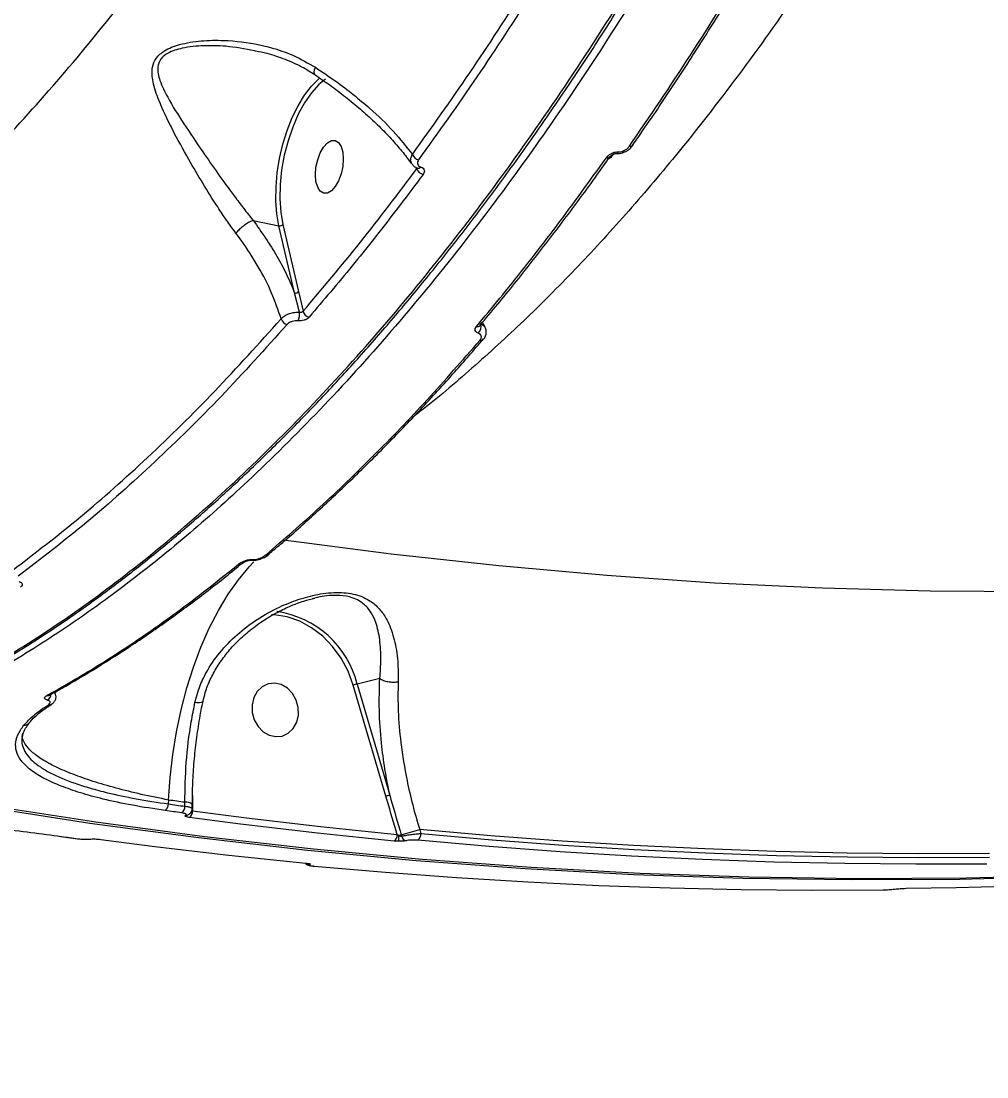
# Model space of a CAD drawing. Header units: millimetres. Extents: x -8422 to 28150, y -6982 to 5510.
# Drawn here: x 20634.1 to 20795, y 600.8 to 776.8 of the extents above; entities that cross this region are included whole.
import ezdxf

# ---------------------------------------------------------------- set-up
doc = ezdxf.new("R2010")
doc.units = ezdxf.units.MM
for name, color, linetype in [('DIKOM_ОБЪЕКТ', 7, 'Continuous'), ('DIKOM_РАЗМЕР_ЗОНА', 7, 'Continuous'), ('DIKOM_РАЗМЕР_ОБЪЕКТА', 7, 'Continuous')]:
    doc.layers.add(name, color=color, linetype=linetype)
doc.styles.add('style1', font='arial.ttf', dxfattribs={"width": 0.8})
doc.dimstyles.new('1-50', dxfattribs={"dimtxt": 300, "dimasz": 200, "dimexe": 100, "dimexo": 0, "dimgap": 100, "dimtad": 1, "dimdec": 0, "dimtxsty": 'style1', "dimcen": 0, "dimclrd": 7, "dimclre": 7, "dimadec": 1, "dimazin": 2, "dimtfac": 1, "dimtdec": 0, "dimtmove": 1, "dimatfit": 3, "dimfxl": 0, "dimlwd": 25, "dimlwe": 18, "dimarcsym": 0})

# ---------------------------------------------------------------- blocks, each defined once
blk = doc.blocks.new('*D15')
at = {"layer": 'Defpoints', "color": 0, "transparency": 16777216}
for p in [(19380.28, 3651.45), (27070.13, 3651.45), (15204.41, -3115.19)]:
    blk.add_point(p, dxfattribs=at)
at = {"layer": 'DIKOM_РАЗМЕР_ОБЪЕКТА', "color": 7, "lineweight": 18, "transparency": 16777216}
for p, q in [((19380.28, 3651.45), (27170.13, 3651.45)), ((15204.41, -3115.19), (27170.13, -3115.19))]:
    blk.add_line(p, q, dxfattribs=at)
at = {"layer": 'DIKOM_РАЗМЕР_ОБЪЕКТА', "color": 7, "lineweight": 25, "transparency": 16777216}
blk.add_line((27070.13, -2915.19), (27070.13, 3451.45), dxfattribs=at)
at = {"layer": 'DIKOM_РАЗМЕР_ОБЪЕКТА', "color": 7, "transparency": 16777216}
for points in [[(27036.8, 3451.45), (27103.47, 3451.45), (27070.13, 3651.45)], [(27036.8, -2915.19), (27103.47, -2915.19), (27070.13, -3115.19)]]:
    blk.add_solid(points, dxfattribs=at)
at = {"layer": 'DIKOM_РАЗМЕР_ОБЪЕКТА', "color": 0, "transparency": 16777216, "insert": (26816.96, -135.25), "char_height": 300, "attachment_point": 5, "rotation": 90, "style": 'style1'}
blk.add_mtext('6750', dxfattribs=at)
blk = doc.blocks.new('*D16')
at = {"layer": 'Defpoints', "color": 0, "transparency": 16777216}
for p in [(12490, 1387.95), (23986.61, 1004.03), (12490, -5796.5)]:
    blk.add_point(p, dxfattribs=at)
at = {"layer": 'DIKOM_РАЗМЕР_ОБЪЕКТА', "color": 7, "lineweight": 18, "transparency": 16777216}
for p, q in [((12490, 1387.95), (12490, -5896.5)), ((23986.61, 1004.03), (23986.61, -5896.5))]:
    blk.add_line(p, q, dxfattribs=at)
at = {"layer": 'DIKOM_РАЗМЕР_ОБЪЕКТА', "color": 7, "lineweight": 25, "transparency": 16777216}
blk.add_line((23786.61, -5796.5), (12690, -5796.5), dxfattribs=at)
at = {"layer": 'DIKOM_РАЗМЕР_ОБЪЕКТА', "color": 7, "transparency": 16777216}
for points in [[(12690, -5763.17), (12690, -5829.83), (12490, -5796.5)], [(23786.61, -5763.17), (23786.61, -5829.83), (23986.61, -5796.5)]]:
    blk.add_solid(points, dxfattribs=at)
at = {"layer": 'DIKOM_РАЗМЕР_ОБЪЕКТА', "color": 0, "transparency": 16777216, "insert": (18238.3, -5543.33), "char_height": 300, "attachment_point": 5, "style": 'style1'}
blk.add_mtext('11500', dxfattribs=at)
blk = doc.blocks.new('*D14')
at = {"layer": 'Defpoints', "color": 0, "transparency": 16777216}
for p in [(20684.73, 5148.63), (28049.7, 5148.63), (14575.76, -5055.5)]:
    blk.add_point(p, dxfattribs=at)
at = {"layer": 'DIKOM_РАЗМЕР_ЗОНА', "color": 7, "lineweight": 18, "transparency": 16777216}
for p, q in [((20684.73, 5148.63), (28149.7, 5148.63)), ((14575.76, -5055.5), (28149.7, -5055.5))]:
    blk.add_line(p, q, dxfattribs=at)
at = {"layer": 'DIKOM_РАЗМЕР_ЗОНА', "color": 7, "lineweight": 25, "transparency": 16777216}
blk.add_line((28049.7, -4855.5), (28049.7, 4948.63), dxfattribs=at)
at = {"layer": 'DIKOM_РАЗМЕР_ЗОНА', "color": 7, "transparency": 16777216}
for points in [[(28016.36, 4948.63), (28083.03, 4948.63), (28049.7, 5148.63)], [(28016.36, -4855.5), (28083.03, -4855.5), (28049.7, -5055.5)]]:
    blk.add_solid(points, dxfattribs=at)
at = {"layer": 'DIKOM_РАЗМЕР_ЗОНА', "color": 0, "transparency": 16777216, "insert": (27796.52, -63.59), "char_height": 300, "attachment_point": 5, "rotation": 90, "style": 'style1'}
blk.add_mtext('10200', dxfattribs=at)
blk = doc.blocks.new('*D13')
at = {"layer": 'Defpoints', "color": 0, "transparency": 16777216}
for p in [(10490, 1785.06), (25983.09, 460.53), (10490, -6882.5)]:
    blk.add_point(p, dxfattribs=at)
at = {"layer": 'DIKOM_РАЗМЕР_ЗОНА', "color": 7, "lineweight": 18, "transparency": 16777216}
for p, q in [((10490, 1785.06), (10490, -6982.5)), ((25983.09, 460.53), (25983.09, -6982.5))]:
    blk.add_line(p, q, dxfattribs=at)
at = {"layer": 'DIKOM_РАЗМЕР_ЗОНА', "color": 7, "lineweight": 25, "transparency": 16777216}
blk.add_line((25783.09, -6882.5), (10690, -6882.5), dxfattribs=at)
at = {"layer": 'DIKOM_РАЗМЕР_ЗОНА', "color": 7, "transparency": 16777216}
for points in [[(10690, -6849.17), (10690, -6915.83), (10490, -6882.5)], [(25783.09, -6849.17), (25783.09, -6915.83), (25983.09, -6882.5)]]:
    blk.add_solid(points, dxfattribs=at)
at = {"layer": 'DIKOM_РАЗМЕР_ЗОНА', "color": 0, "transparency": 16777216, "insert": (18236.55, -6629.33), "char_height": 300, "attachment_point": 5, "style": 'style1'}
blk.add_mtext('15500', dxfattribs=at)

msp = doc.modelspace()

# ---------------------------------------------------------------- linework, layer by layer
at = {"layer": 'DIKOM_ОБЪЕКТ', "color": 7, "linetype": 'Continuous', "lineweight": 15}
for p, q in [((20673.18, 771.79), (20673.01, 771.82)), ((20700.05, 752.16), (20699.88, 752.43)), ((20672.79, 743.56), (20677.08, 742.68)), ((20679.69, 731.47), (20677.08, 742.68)), ((20677.75, 742.89), (20680.36, 731.69)), ((20680.48, 728.25), (20679.69, 731.47)), ((20680.36, 731.69), (20681.1, 728.42)), ((20711.42, 725.75), (20710.97, 726.56)), ((20710.59, 726.07), (20710.58, 726.06)), ((20711.19, 723.79), (20711.17, 723.76)), ((20683.07, 680.62), (20682.6, 680.48)), ((20693.88, 667.24), (20690.13, 666.3)), ((20694.88, 647.61), (20689.47, 666.12)), ((20690.13, 666.3), (20695.54, 647.8)), ((20639.24, 663), (20639.19, 662.96)), ((20662.68, 647.74), (20662.68, 646.07)), ((20658.7, 646.98), (20658.64, 646.33)), ((20661.4, 645.95), (20661.39, 646.6)), ((20662.63, 646.29), (20662.63, 646.3)), ((20662.63, 645.55), (20662.63, 646.29)), ((20662.68, 646.07), (20662.63, 646.08)), ((20662.68, 646.07), (20662.68, 645.19)), ((20640.75, 640.92), (20643.5, 640.53)), ((20640.75, 640.92), (20640.83, 640.92)), ((20643.5, 640.53), (20643.58, 640.53)), ((20697.46, 641.18), (20697.52, 640.96)), ((20700.53, 642.07), (20700.72, 641.4))]:
    msp.add_line(p, q, dxfattribs=at)
at = {"layer": 'DIKOM_ОБЪЕКТ', "color": 7, "linetype": 'Continuous', "lineweight": 15, "flags": 128}
for points in [[(20677.08, 742.68), (20676.73, 744.67), (20676.57, 746.84), (20676.59, 749.14), (20676.79, 751.51), (20677.17, 753.9), (20677.72, 756.26), (20678.43, 758.55), (20679.29, 760.7), (20680.27, 762.68), (20681.35, 764.44), (20682.52, 765.94), (20683.74, 767.15), (20683.85, 767.24)], [(20684.82, 767.1), (20683.74, 766.2), (20682.51, 764.83), (20681.36, 763.16), (20680.3, 761.24), (20679.37, 759.11), (20678.59, 756.81), (20677.97, 754.41), (20677.53, 751.97), (20677.29, 749.53), (20677.24, 747.17), (20677.4, 744.94), (20677.75, 742.89)], [(20687.8, 753.81), (20687.7, 752.56), (20687.43, 751.31), (20687, 750.16), (20686.44, 749.19), (20685.81, 748.49), (20685.15, 748.12), (20684.52, 748.1), (20683.96, 748.43), (20683.53, 749.09), (20683.25, 750.03), (20683.16, 751.17), (20683.25, 752.42), (20683.53, 753.67), (20683.96, 754.82), (20684.52, 755.79), (20685.15, 756.49), (20685.81, 756.86), (20686.44, 756.88), (20687, 756.55), (20687.43, 755.89), (20687.7, 754.95), (20687.8, 753.81)], [(20736.1, 756.13), (20736.08, 756.1), (20736.07, 756.09)], [(20677.81, 690.35), (20695.77, 688.01), (20713.74, 686.04), (20731.71, 684.43), (20749.68, 683.2), (20767.65, 682.33), (20785.6, 681.84), (20803.53, 681.71), (20821.43, 681.95), (20839.31, 682.56), (20857.15, 683.54), (20874.94, 684.89), (20892.69, 686.61), (20910.38, 688.69), (20928.02, 691.14), (20945.59, 693.96), (20963.09, 697.14), (20980.52, 700.69), (20997.86, 704.6)], [(20675.47, 687.97), (20675.44, 687.95), (20675.43, 687.94)], [(20658.7, 646.98), (20658.95, 650.76), (20659.38, 654.55), (20659.99, 658.32), (20660.77, 662.03), (20661.72, 665.65), (20662.82, 669.14), (20664.08, 672.48), (20665.47, 675.63), (20666.98, 678.57), (20668.6, 681.27), (20670.32, 683.7), (20672.12, 685.84), (20672.92, 686.67)], [(20689.47, 666.12), (20688.61, 668.44), (20687.45, 670.61), (20686.02, 672.57), (20684.37, 674.28), (20682.52, 675.69), (20680.53, 676.77), (20678.44, 677.49), (20676.3, 677.84), (20675.86, 677.86)], [(20672.64, 661.59), (20672.97, 660.35), (20673.59, 659.25), (20674.44, 658.37), (20675.46, 657.78), (20676.55, 657.54), (20677.64, 657.65), (20678.64, 658.12), (20679.45, 658.9), (20680.03, 659.94), (20680.31, 661.14), (20680.28, 662.41), (20679.95, 663.64), (20679.33, 664.74), (20678.48, 665.62), (20677.46, 666.21), (20676.37, 666.45), (20675.28, 666.34), (20674.29, 665.87), (20673.47, 665.09), (20672.89, 664.05), (20672.61, 662.85), (20672.64, 661.59)], [(20991.2, 659.98), (20986.45, 658.81), (20968.97, 654.73), (20951.41, 651.01), (20933.77, 647.65), (20916.06, 644.65), (20898.29, 642.01), (20880.45, 639.73), (20862.56, 637.81), (20844.62, 636.26), (20826.64, 635.06), (20808.61, 634.23), (20790.55, 633.76), (20772.47, 633.66), (20754.36, 633.92), (20736.24, 634.54), (20718.1, 635.52), (20699.96, 636.87), (20681.81, 638.58), (20663.68, 640.66), (20645.55, 643.09), (20627.44, 645.88), (20609.35, 649.04), (20591.28, 652.55)], [(20592.3, 652.8), (20610.36, 649.29), (20628.45, 646.14), (20646.57, 643.34), (20664.69, 640.91), (20682.83, 638.84), (20700.97, 637.13), (20719.12, 635.78), (20737.25, 634.79), (20755.38, 634.17), (20773.49, 633.91), (20791.57, 634.02), (20809.63, 634.48), (20827.65, 635.31), (20845.64, 636.51), (20863.58, 638.07), (20881.47, 639.98), (20899.3, 642.26), (20917.08, 644.91), (20934.79, 647.91), (20952.43, 651.27), (20969.99, 654.99), (20987.47, 659.06), (20995.63, 661.09)], [(20658.64, 646.33), (20658.99, 646.28), (20659.33, 646.23), (20659.68, 646.19), (20660.02, 646.14), (20660.36, 646.09), (20660.71, 646.04), (20661.05, 646), (20661.4, 645.95)], [(20661.39, 646.6), (20661.06, 646.65), (20660.72, 646.69), (20660.38, 646.74), (20660.05, 646.79), (20659.71, 646.84), (20659.37, 646.88), (20659.04, 646.93), (20658.7, 646.98)], [(20660.87, 644.84), (20660.53, 644.89), (20660.18, 644.94), (20659.84, 644.99), (20659.49, 645.03), (20659.15, 645.08), (20658.8, 645.13), (20658.46, 645.18), (20658.12, 645.23)], [(20696.28, 640.13), (20692.01, 640.56), (20687.75, 641), (20683.48, 641.47), (20679.21, 641.95), (20674.95, 642.45), (20670.68, 642.98), (20666.42, 643.52), (20662.15, 644.09)], [(20662.68, 645.19), (20666.94, 644.63), (20671.2, 644.09), (20675.46, 643.56), (20679.72, 643.06), (20683.99, 642.57), (20688.25, 642.11), (20692.51, 641.67), (20696.78, 641.24)], [(20640.83, 640.92), (20641.17, 640.87), (20641.52, 640.82), (20641.86, 640.77), (20642.2, 640.72), (20642.55, 640.68), (20642.89, 640.63), (20643.24, 640.58), (20643.58, 640.53)], [(20647.41, 640.41), (20651.67, 639.85), (20655.93, 639.3), (20660.2, 638.78), (20664.47, 638.27), (20668.73, 637.79), (20673, 637.33), (20677.27, 636.88), (20681.53, 636.46)], [(20795.46, 638.09), (20783.61, 638.04), (20771.76, 638.15), (20759.9, 638.41), (20748.03, 638.83), (20736.16, 639.41), (20724.28, 640.14), (20712.41, 641.03), (20700.53, 642.07)], [(20700.72, 641.4), (20712.58, 640.36), (20724.43, 639.48), (20736.28, 638.75), (20748.13, 638.17), (20759.97, 637.76), (20771.81, 637.5), (20783.64, 637.39), (20795.46, 637.44)], [(20795.04, 636.32), (20783.22, 636.28), (20771.38, 636.38), (20759.53, 636.65), (20747.68, 637.06), (20735.82, 637.64), (20723.96, 638.36), (20712.09, 639.25), (20700.23, 640.29)], [(20681.9, 636.39), (20681.95, 636.39), (20682.09, 636.38)], [(20682.94, 635.98), (20694.81, 634.94), (20706.67, 634.06), (20718.53, 633.33), (20730.39, 632.75), (20742.24, 632.34), (20754.09, 632.07), (20765.93, 631.97), (20777.75, 632.02)], [(20781.58, 632.27), (20785.74, 632.34), (20789.91, 632.42), (20794.07, 632.53), (20798.23, 632.65), (20802.39, 632.79), (20806.55, 632.95), (20810.7, 633.14), (20814.86, 633.34)]]:
    msp.add_lwpolyline(points, dxfattribs=at)
at = {"layer": 'DIKOM_ОБЪЕКТ', "color": 7, "linetype": 'Continuous', "lineweight": 15}
for centre, radius, start, end in [((20733.23, 755.09), 0.383, 280.828, 343.771), ((20735.66, 756.48), 0.573, 252.4476, 316.2704), ((20700.67, 755.12), 1.48, 202.6715, 257.3939), ((20731.83, 754.55), 0.567, 252.139, 317.9124), ((20701.41, 752.65), 1.45, 199.9653, 257.6711), ((20700.3, 752.78), 0.523, 258.9491, 323.5278), ((20677.22, 743.39), 0.731, 258.8244, 316.2801), ((20679.83, 732.19), 0.728, 258.8625, 316.6296), ((20682.41, 728.77), 1.36, 194.7396, 257.0426), ((20678.75, 727.56), 1.37, 196.9147, 256.724), ((20678.32, 727.84), 2.2, 332.7579, 10.9385), ((20710.15, 726.47), 0.596, 253.8937, 316.1622), ((20709.41, 725.79), 1.35, 310.4425, 24.6869), ((20710.74, 724.19), 0.603, 254.3249, 314.6989), ((20675.02, 688.46), 0.658, 256.8111, 307.6143), ((20670.47, 686.9), 0.657, 256.69, 308.9044), ((20672.47, 687.15), 0.21, 275.6964, 330.698), ((20674.46, 662.39), 16.15, 14.0397, 81.9285), ((20694.02, 651.44), 15.37, 104.6754, 107.2386), ((20638.53, 665.08), 0.697, 257.9704, 299.4989), ((20637.92, 664.7), 1.21, 297.2516, 356.5982), ((20638.79, 663.61), 0.761, 260.0262, 301.7363), ((20634.65, 660.33), 0.906, 264.4406, 324.7142), ((20699.4, 633.04), 15.25, 104.6658, 107.2482), ((20657.41, 646.24), 1.24, 304.7889, 4.1904), ((20660.17, 645.86), 1.23, 304.8369, 4.3483), ((20661.56, 644.6), 2.01, 57.981, 94.6698), ((20661.6, 645.31), 0.857, 264.3554, 297.3849), ((20661.46, 645.09), 1.22, 304.5497, 4.6089), ((20695.6, 641.11), 1.19, 305.0778, 6.6176), ((20691.03, 640.89), 6.05, 352.4721, 1.7341), ((20701.3, 626.77), 14.92, 104.9277, 106.4805), ((20675.67, 722.55), 84.23, 284.9938, 287.164), ((20698.49, 641.16), 0.983, 191.6981, 256.3778), ((20699.54, 641.26), 1.19, 305.46, 6.6584), ((20682.31, 637.14), 0.932, 232.5081, 265.563)]:
    msp.add_arc(centre, radius, start, end, dxfattribs=at)
for points, knots in [([(20832.54, 1312.89), (20833.32, 1309.28), (20835.43, 1299.54), (20838.34, 1283.06), (20841.1, 1263.34), (20843.22, 1242.79), (20844.68, 1221.48), (20845.46, 1199.45), (20845.54, 1177.19), (20844.93, 1154.77), (20843.66, 1132.29), (20841.73, 1109.38), (20839.09, 1086.1), (20835.74, 1062.52), (20831.77, 1039.16), (20827.19, 1016.1), (20822.05, 993.4), (20816.26, 970.7), (20809.82, 948.07), (20802.74, 925.6), (20795.16, 903.79), (20787.13, 882.68), (20778.69, 862.33), (20769.71, 842.39), (20760.19, 822.97), (20750.16, 804.15), (20739.83, 786.33), (20729.25, 769.55), (20718.47, 753.84), (20707.3, 738.92), (20695.78, 724.9), (20683.94, 711.84), (20672.53, 700.53), (20661.63, 690.81), (20651.27, 682.51), (20640.82, 675.07), (20630.31, 668.52), (20619.86, 662.93), (20609.51, 658.32), (20600.34, 654.99), (20594.63, 653.44), (20592.3, 652.8)], [0, 0, 0, 0, 0.015652, 0.042168, 0.068704, 0.09522, 0.122506, 0.149815, 0.177101, 0.203617, 0.230153, 0.256669, 0.283955, 0.311263, 0.338549, 0.365065, 0.391601, 0.418117, 0.445403, 0.472712, 0.499998, 0.526513, 0.55305, 0.579566, 0.606852, 0.63416, 0.661446, 0.687962, 0.714498, 0.741014, 0.7683, 0.795608, 0.822894, 0.845972, 0.869077, 0.892183, 0.915507, 0.938831, 0.961564, 0.984349, 1, 1, 1, 1]), ([(20872.56, 1232.87), (20873.06, 1227.39), (20874.07, 1216.43), (20874.99, 1199.47), (20875.49, 1182.2), (20875.51, 1164.37), (20875.04, 1146.03), (20874.05, 1127.2), (20872.56, 1108.17), (20870.52, 1088.46), (20867.86, 1068.09), (20864.55, 1047.12), (20860.63, 1025.96), (20856.1, 1004.69), (20850.94, 983.37), (20845.28, 962.51), (20839.15, 942.17), (20832.59, 922.38), (20825.49, 902.81), (20817.85, 883.54), (20809.69, 864.64), (20801.18, 846.55), (20792.37, 829.3), (20783.3, 812.92), (20773.82, 797.13), (20763.94, 782.01), (20753.69, 767.63), (20743.97, 755.18), (20734.87, 744.49), (20726.44, 735.31), (20717.89, 726.73), (20709.25, 718.87), (20703.16, 713.64), (20699.95, 711.24), (20699.65, 711.01)], [0, 0, 0, 0, 0.02995, 0.059935, 0.08992, 0.11987, 0.151048, 0.182266, 0.213484, 0.244662, 0.278561, 0.312486, 0.346385, 0.381274, 0.416192, 0.451081, 0.484868, 0.518681, 0.552468, 0.587241, 0.622042, 0.656815, 0.690522, 0.724255, 0.757961, 0.792651, 0.827368, 0.862057, 0.888981, 0.915906, 0.943045, 0.970184, 0.997197, 1, 1, 1, 1]), ([(20585.59, 652.12), (20588.68, 652.79), (20595.69, 654.32), (20606.76, 658.23), (20618.73, 663.52), (20630.84, 670.14), (20643.05, 678.06), (20655.33, 687.32), (20667.4, 697.69), (20679.24, 709.12), (20690.8, 721.52), (20702.28, 735.1), (20713.62, 749.86), (20724.8, 765.78), (20735.56, 782.5), (20745.87, 799.94), (20755.73, 818.03), (20765.28, 837.05), (20774.48, 856.97), (20783.3, 877.75), (20791.53, 898.93), (20799.16, 920.43), (20806.19, 942.15), (20812.74, 964.47), (20818.76, 987.31), (20824.22, 1010.61), (20828.79, 1032.88), (20832.57, 1054.02), (20835.66, 1073.98), (20838.27, 1093.98), (20840.39, 1113.98), (20842, 1133.74), (20843.1, 1153.19), (20843.66, 1170.3), (20843.73, 1180.91), (20843.76, 1185.23)], [0, 0, 0, 0, 0.02474, 0.056166, 0.087615, 0.11904, 0.151378, 0.183743, 0.216081, 0.247506, 0.278956, 0.310381, 0.342719, 0.375084, 0.407422, 0.438847, 0.470296, 0.501722, 0.53406, 0.566424, 0.598762, 0.630188, 0.661637, 0.693062, 0.7254, 0.757765, 0.790103, 0.817454, 0.844837, 0.87222, 0.899863, 0.927505, 0.954447, 0.981451, 1, 1, 1, 1]), ([(20585.89, 652.03), (20586.76, 652.2), (20589.59, 652.77), (20594.42, 654.06), (20600.36, 655.89), (20606.31, 658.04), (20612.26, 660.47), (20618.19, 663.21), (20624.12, 666.23), (20630.03, 669.56), (20635.94, 673.17), (20641.85, 677.09), (20647.76, 681.29), (20653.66, 685.8), (20659.57, 690.61), (20665.47, 695.72), (20671.36, 701.12), (20677.22, 706.78), (20683.01, 712.69), (20688.73, 718.83), (20694.39, 725.22), (20699.99, 731.84), (20705.53, 738.72), (20711.01, 745.83), (20716.43, 753.2), (20721.8, 760.81), (20727.12, 768.67), (20732.38, 776.79), (20737.58, 785.15), (20742.7, 793.72), (20747.72, 802.46), (20752.62, 811.36), (20757.42, 820.42), (20762.1, 829.64), (20766.68, 839.03), (20771.15, 848.58), (20775.52, 858.3), (20779.79, 868.2), (20783.95, 878.27), (20788.01, 888.52), (20791.97, 898.94), (20795.81, 909.49), (20799.52, 920.13), (20803.08, 930.84), (20806.49, 941.61), (20809.76, 952.44), (20812.89, 963.33), (20815.88, 974.3), (20818.73, 985.34), (20821.44, 996.45), (20824.01, 1007.65), (20826.45, 1018.92), (20828.74, 1030.28), (20830.89, 1041.69), (20832.89, 1053.1), (20834.72, 1064.47), (20836.39, 1075.79), (20837.9, 1087.08), (20839.25, 1098.32), (20840.44, 1109.52), (20841.46, 1120.7), (20842.33, 1131.84), (20843.04, 1142.96), (20843.59, 1154.06), (20843.98, 1165.14), (20844.2, 1175.44), (20844.23, 1182.01), (20844.24, 1184.93)], [0, 0, 0, 0, 0.006939, 0.022596, 0.038303, 0.053957, 0.069536, 0.085059, 0.100544, 0.116007, 0.131465, 0.146935, 0.162428, 0.177963, 0.193556, 0.209224, 0.224964, 0.24068, 0.256302, 0.271859, 0.287368, 0.302846, 0.318311, 0.333781, 0.349267, 0.364787, 0.380359, 0.395999, 0.411721, 0.427445, 0.443087, 0.458657, 0.474173, 0.489653, 0.505114, 0.520575, 0.536049, 0.551551, 0.567099, 0.582712, 0.598405, 0.61413, 0.629793, 0.64538, 0.660907, 0.676393, 0.691855, 0.707311, 0.722777, 0.738266, 0.753796, 0.769385, 0.785051, 0.800777, 0.816471, 0.832079, 0.847622, 0.863118, 0.878586, 0.894042, 0.909505, 0.924986, 0.940503, 0.956073, 0.971714, 0.987434, 1, 1, 1, 1]), ([(20506.09, 697.2), (20509.18, 696.9), (20515.38, 696.32), (20524.87, 696.59), (20534.46, 697.7), (20544.27, 699.76), (20554.29, 702.79), (20564.5, 706.83), (20574.74, 711.83), (20585.27, 717.94), (20596.07, 725.26), (20607.1, 733.86), (20618.14, 743.6), (20629.15, 754.49), (20640.09, 766.54), (20650.71, 779.45), (20660.98, 793.16), (20670.88, 807.58), (20680.59, 822.97), (20690.05, 839.31), (20699.24, 856.57), (20707.94, 874.36), (20716.14, 892.59), (20723.82, 911.18), (20731.13, 930.46), (20738.02, 950.38), (20744.45, 970.88), (20749.9, 990.17), (20754.49, 1008.09), (20758.33, 1024.62), (20761.83, 1041.28), (20764.97, 1058.03), (20767.73, 1074.78), (20770.11, 1091.54), (20772.15, 1108.31), (20773.18, 1119.46), (20773.69, 1125.03)], [0, 0, 0, 0, 0.027765, 0.055564, 0.083362, 0.111128, 0.140031, 0.168973, 0.197914, 0.226818, 0.258245, 0.289696, 0.321123, 0.353467, 0.385839, 0.418183, 0.449506, 0.480853, 0.512176, 0.544413, 0.576676, 0.608912, 0.640161, 0.671434, 0.702682, 0.734841, 0.767027, 0.799186, 0.824146, 0.849107, 0.874267, 0.899427, 0.924469, 0.949512, 0.974756, 1, 1, 1, 1]), ([(20699.31, 754.55), (20702.52, 759.04), (20708.94, 768.02), (20718.31, 782.45), (20727.47, 797.57), (20734.95, 810.82), (20739.32, 819.08), (20740.8, 821.89)], [0, 0, 0, 0, 0.220311, 0.440622, 0.663084, 0.885546, 1, 1, 1, 1]), ([(20735.48, 755.94), (20738.89, 760.93), (20745.7, 770.93), (20755.6, 787.02), (20765.27, 803.83), (20771.43, 815.69), (20774.52, 821.62)], [0, 0, 0, 0, 0.248595, 0.49719, 0.748594, 1, 1, 1, 1]), ([(20736.05, 756.16), (20736.63, 756.99), (20739.01, 760.36), (20743.12, 766.52), (20748.37, 774.63), (20753.54, 782.98), (20758.63, 791.54), (20763.64, 800.3), (20768.55, 809.26), (20772.35, 816.43), (20774.49, 820.67), (20775.05, 821.79)], [0, 0, 0, 0, 0.042016, 0.171978, 0.30205, 0.432207, 0.562419, 0.692655, 0.822877, 0.953057, 1, 1, 1, 1]), ([(20741.94, 821.16), (20740.45, 818.35), (20736.1, 810.13), (20728.67, 796.94), (20719.52, 781.83), (20710.1, 767.31), (20703.6, 758.22), (20700.35, 753.68)], [0, 0, 0, 0, 0.114454, 0.334765, 0.555076, 0.777538, 1, 1, 1, 1]), ([(20669.91, 741.44), (20669.39, 742.14), (20668.36, 743.55), (20666.49, 746.34), (20664.36, 749.75), (20661.8, 754.14), (20659.23, 758.78), (20657.19, 763.07), (20656.02, 766.47), (20655.82, 768.85), (20656.53, 770.65), (20658.08, 772.02), (20660.73, 773.02), (20664.11, 773.56), (20668.62, 773.63), (20673.84, 772.98), (20679.04, 771.43), (20681.95, 769.76), (20683.15, 769.07)], [0, 0, 0, 0, 0.04043, 0.080883, 0.150957, 0.221147, 0.313921, 0.406691, 0.468097, 0.518439, 0.550939, 0.585739, 0.630831, 0.689218, 0.747831, 0.841261, 0.93458, 1, 1, 1, 1]), ([(20673.01, 771.82), (20671.41, 772.12), (20668.63, 772.65), (20664.56, 772.72), (20661.26, 772.41), (20658.82, 771.66), (20657.73, 770.86), (20657.11, 770.07), (20656.83, 769.17), (20656.92, 767.98), (20657.38, 766.31), (20658.73, 763.59), (20661.18, 759.68), (20664.07, 755.42), (20666.91, 751.35), (20669.2, 748.17), (20671.19, 745.56), (20672.24, 744.21), (20672.79, 743.56), (20672.79, 743.56)], [0, 0, 0, 0, 0.094214, 0.164685, 0.236395, 0.288271, 0.317993, 0.326777, 0.362827, 0.39176, 0.421524, 0.495849, 0.609622, 0.72625, 0.812535, 0.900782, 0.950028, 0.99996, 1, 1, 1, 1]), ([(20673.18, 771.83), (20673.81, 771.7), (20675.49, 771.35), (20678.06, 770.47), (20680.76, 769.31), (20682.34, 768.31), (20683.06, 767.86)], [0, 0, 0, 0, 0.177233, 0.474414, 0.758705, 1, 1, 1, 1]), ([(20683.09, 767.9), (20683.05, 767.93), (20682.93, 768.01), (20682.94, 768.39), (20683.05, 768.79), (20683.14, 769.03), (20683.15, 769.07)], [0, 0, 0, 0, 0.238437, 0.601382, 0.936191, 1, 1, 1, 1]), ([(20683.15, 769.07), (20684.3, 768.3), (20686.51, 766.81), (20689.52, 764.52), (20692.84, 761.74), (20696.35, 758.37), (20698.31, 755.83), (20699.31, 754.55)], [0, 0, 0, 0, 0.164796, 0.318443, 0.473521, 0.733309, 1, 1, 1, 1]), ([(20683.06, 767.85), (20683.89, 767.28), (20685.67, 766.07), (20688.2, 764.14), (20690.68, 762.1), (20692.98, 760.02), (20695.08, 757.94), (20696.94, 755.88), (20698.3, 754.21), (20698.95, 753.27), (20699.15, 752.97)], [0, 0, 0, 0, 0.1183, 0.252351, 0.387898, 0.52465, 0.662175, 0.799904, 0.937059, 1, 1, 1, 1]), ([(20731.65, 754.01), (20731.72, 754.09), (20731.89, 754.31), (20732.25, 754.6), (20732.7, 754.84), (20733.16, 754.98), (20733.46, 754.98), (20733.6, 754.99)], [0, 0, 0, 0, 0.16554, 0.412022, 0.620072, 0.809711, 1, 1, 1, 1]), ([(20732.25, 754.16), (20732.26, 754.18), (20732.3, 754.25), (20732.47, 754.41), (20732.73, 754.57), (20732.96, 754.67), (20733.13, 754.71), (20733.25, 754.72), (20733.29, 754.72), (20733.31, 754.72)], [0, 0, 0, 0, 0.079142, 0.359686, 0.59002, 0.750699, 0.863504, 0.949165, 1, 1, 1, 1]), ([(20733.31, 754.72), (20733.31, 754.72), (20733.57, 754.67), (20734.13, 754.76), (20734.91, 755.05), (20735.6, 755.5), (20735.91, 755.9), (20736.06, 756.1)], [0, 0, 0, 0, 0.006346, 0.249504, 0.497653, 0.758321, 1, 1, 1, 1]), ([(20733.6, 754.99), (20733.74, 754.99), (20734.03, 754.99), (20734.48, 755.13), (20734.91, 755.36), (20735.26, 755.64), (20735.42, 755.85), (20735.48, 755.94)], [0, 0, 0, 0, 0.192041, 0.383572, 0.590225, 0.834071, 1, 1, 1, 1]), ([(20699.24, 753.03), (20699.18, 753.11), (20699.01, 753.36), (20699, 753.91), (20699.2, 754.34), (20699.31, 754.55)], [0, 0, 0, 0, 0.199253, 0.601477, 1, 1, 1, 1]), ([(20700.35, 753.68), (20700.28, 753.56), (20700.14, 753.32), (20700.15, 752.97), (20700.33, 752.67), (20700.56, 752.52), (20700.71, 752.47), (20700.72, 752.46)], [0, 0, 0, 0, 0.247865, 0.495897, 0.736452, 0.967036, 1, 1, 1, 1]), ([(20709.99, 725.9), (20710.31, 726.28), (20711.94, 728.22), (20716.41, 733.66), (20723.35, 742.49), (20728.88, 750.17), (20731.65, 754.01)], [0, 0, 0, 0, 0.044142, 0.220721, 0.610015, 1, 1, 1, 1]), ([(20710.57, 726.09), (20711.56, 727.25), (20714.43, 730.63), (20719.12, 736.5), (20724.62, 743.66), (20728.99, 749.57), (20731.51, 753.15), (20732.23, 754.19)], [0, 0, 0, 0, 0.133885, 0.388818, 0.643095, 0.896664, 1, 1, 1, 1]), ([(20732.92, 754.64), (20732.79, 754.49), (20732.53, 754.17), (20732.11, 753.87), (20731.89, 753.71)], [0, 0, 0, 0, 0.477483, 1, 1, 1, 1]), ([(20681.1, 728.42), (20684.29, 732.2), (20690.69, 739.75), (20696.93, 748.02), (20700.05, 752.16)], [0, 0, 0, 0, 0.49945, 1, 1, 1, 1]), ([(20701.1, 751.23), (20700.79, 750.81), (20699.21, 748.68), (20695.29, 743.51), (20689.29, 735.9), (20684.5, 730.26), (20682.11, 727.44)], [0, 0, 0, 0, 0.050768, 0.253848, 0.626697, 1, 1, 1, 1]), ([(20699.28, 752.93), (20699.4, 752.78), (20699.65, 752.48), (20700.03, 752.34), (20700.21, 752.27)], [0, 0, 0, 0, 0.508557, 1, 1, 1, 1]), ([(20700.05, 752.16), (20700.08, 752.18), (20700.15, 752.22), (20700.16, 752.27), (20700.17, 752.29)], [0, 0, 0, 0, 0.511805, 1, 1, 1, 1]), ([(20700.19, 752.26), (20700.2, 752.26), (20700.23, 752.25), (20700.22, 752.26), (20700.22, 752.26)], [0, 0, 0, 0, 0.468644, 1, 1, 1, 1]), ([(20700.72, 752.46), (20700.74, 752.46), (20700.89, 752.41), (20701.13, 752.25), (20701.31, 751.95), (20701.32, 751.59), (20701.17, 751.35), (20701.1, 751.23)], [0, 0, 0, 0, 0.029931, 0.2618, 0.503951, 0.75202, 1, 1, 1, 1]), ([(20672.79, 743.56), (20672.59, 743.47), (20672.19, 743.31), (20671.49, 742.88), (20670.81, 742.37), (20670.3, 741.9), (20670.03, 741.59), (20669.93, 741.47), (20669.91, 741.44)], [0, 0, 0, 0, 0.211489, 0.422966, 0.634448, 0.845927, 0.964785, 1, 1, 1, 1]), ([(20672.79, 743.56), (20672.79, 743.56), (20672.79, 743.56), (20672.79, 743.56), (20672.79, 743.56)], [0, 0, 0, 0, 0.651072, 1, 1, 1, 1]), ([(20672.79, 743.56), (20674.18, 741.59), (20676.27, 738.62), (20678.4, 734.54), (20679.26, 732.5), (20679.69, 731.47)], [0, 0, 0, 0, 0.497135, 0.747536, 1, 1, 1, 1]), ([(20677.44, 727.16), (20676.95, 728.59), (20675.98, 731.47), (20673.7, 735.89), (20671.57, 739.22), (20670.2, 741.05), (20669.91, 741.44)], [0, 0, 0, 0, 0.299159, 0.603988, 0.916348, 1, 1, 1, 1]), ([(20680.48, 728.25), (20680.53, 728.25), (20680.64, 728.24), (20680.81, 728.27), (20680.97, 728.33), (20681.06, 728.38), (20681.09, 728.42), (20681.1, 728.42)], [0, 0, 0, 0, 0.235579, 0.471637, 0.708276, 0.945351, 1, 1, 1, 1]), ([(20632.71, 685.28), (20636.47, 688.17), (20644.01, 693.94), (20655.24, 703.97), (20666.42, 714.91), (20673.77, 723.08), (20677.44, 727.16)], [0, 0, 0, 0, 0.248597, 0.497194, 0.748597, 1, 1, 1, 1]), ([(20677.44, 727.16), (20677.47, 727.19), (20677.64, 727.39), (20678.08, 727.73), (20678.83, 728.07), (20679.68, 728.27), (20680.21, 728.26), (20680.48, 728.25)], [0, 0, 0, 0, 0.053152, 0.289995, 0.52683, 0.763374, 1, 1, 1, 1]), ([(20680.28, 726.83), (20680.11, 726.84), (20679.79, 726.85), (20679.28, 726.74), (20678.82, 726.55), (20678.56, 726.36), (20678.45, 726.24), (20678.43, 726.22)], [0, 0, 0, 0, 0.236419, 0.472929, 0.709887, 0.946825, 1, 1, 1, 1]), ([(20682.11, 727.44), (20682.09, 727.42), (20681.98, 727.3), (20681.72, 727.11), (20681.27, 726.92), (20680.76, 726.81), (20680.44, 726.83), (20680.28, 726.83)], [0, 0, 0, 0, 0.054614, 0.291339, 0.527837, 0.763959, 1, 1, 1, 1]), ([(20678.43, 726.22), (20674.79, 722.18), (20667.52, 714.08), (20656.36, 703.15), (20645.06, 693.04), (20637.42, 687.19), (20633.6, 684.26)], [0, 0, 0, 0, 0.248596, 0.497193, 0.748597, 1, 1, 1, 1]), ([(20710.28, 724.76), (20710.17, 724.81), (20709.93, 724.93), (20709.76, 725.21), (20709.75, 725.55), (20709.91, 725.78), (20709.99, 725.9)], [0, 0, 0, 0, 0.221409, 0.474398, 0.737291, 1, 1, 1, 1]), ([(20710.57, 726.04), (20710.57, 726.04), (20710.56, 726.03), (20710.58, 726.05), (20710.59, 726.06)], [0, 0, 0, 0, 0.396153, 1, 1, 1, 1]), ([(20710.63, 726.36), (20710.84, 726.26), (20711.16, 726.12), (20711.31, 725.85), (20711.36, 725.75)], [0, 0, 0, 0, 0.620463, 1, 1, 1, 1]), ([(20711.16, 723.77), (20711.19, 723.8), (20711.39, 724.01), (20711.61, 724.47), (20711.66, 725.12), (20711.55, 725.59), (20711.39, 725.76), (20711.38, 725.78)], [0, 0, 0, 0, 0.066639, 0.39015, 0.686019, 0.970893, 1, 1, 1, 1]), ([(20674.87, 687.82), (20677.89, 690.42), (20683.91, 695.63), (20692.88, 704.3), (20701.79, 713.54), (20707.65, 720.25), (20710.58, 723.61)], [0, 0, 0, 0, 0.249097, 0.498194, 0.749097, 1, 1, 1, 1]), ([(20675.42, 688.01), (20676.06, 688.54), (20678.67, 690.7), (20683.22, 694.78), (20689.06, 700.24), (20694.88, 705.99), (20700.65, 712.01), (20706.08, 717.93), (20709.57, 721.97), (20711.16, 723.82)], [0, 0, 0, 0, 0.052586, 0.214625, 0.376785, 0.539025, 0.70131, 0.863591, 1, 1, 1, 1]), ([(20710.58, 723.61), (20710.66, 723.72), (20710.82, 723.96), (20710.82, 724.31), (20710.64, 724.59), (20710.4, 724.71), (20710.28, 724.76)], [0, 0, 0, 0, 0.263264, 0.526677, 0.781343, 1, 1, 1, 1]), ([(20672.49, 686.96), (20672.7, 686.95), (20673.12, 686.93), (20673.81, 687.08), (20674.51, 687.34), (20675.07, 687.63), (20675.32, 687.88), (20675.41, 687.95)], [0, 0, 0, 0, 0.17596, 0.374127, 0.600892, 0.871585, 1, 1, 1, 1]), ([(20638.39, 664.4), (20638.73, 664.59), (20640.45, 665.54), (20644.92, 668.11), (20651.79, 672.43), (20660.73, 678.62), (20666.89, 683.53), (20670.32, 686.26)], [0, 0, 0, 0, 0.032166, 0.160835, 0.418396, 0.675957, 1, 1, 1, 1]), ([(20638.87, 664.5), (20639.27, 664.71), (20641.66, 665.98), (20646.04, 668.59), (20651.99, 672.35), (20657.92, 676.41), (20663.82, 680.77), (20668.14, 684.11), (20670.49, 686.08), (20670.87, 686.41)], [0, 0, 0, 0, 0.037605, 0.223525, 0.409033, 0.593907, 0.778367, 0.96327, 1, 1, 1, 1]), ([(20670.32, 686.26), (20670.37, 686.3), (20670.61, 686.49), (20671.09, 686.75), (20671.74, 686.97), (20672.25, 687.06), (20672.52, 687.05), (20672.66, 687.05)], [0, 0, 0, 0, 0.095103, 0.471962, 0.715768, 0.857224, 1, 1, 1, 1]), ([(20670.89, 686.38), (20670.97, 686.44), (20671.15, 686.58), (20671.56, 686.78), (20671.96, 686.89), (20672.21, 686.94), (20672.37, 686.95), (20672.47, 686.95), (20672.53, 686.94), (20672.57, 686.93), (20672.57, 686.93), (20672.57, 686.93)], [0, 0, 0, 0, 0.242464, 0.558321, 0.717274, 0.815664, 0.873466, 0.91448, 0.949929, 0.980611, 1, 1, 1, 1]), ([(20672.66, 687.05), (20672.79, 687.05), (20673.05, 687.04), (20673.54, 687.13), (20674.15, 687.34), (20674.6, 687.6), (20674.83, 687.78), (20674.87, 687.82)], [0, 0, 0, 0, 0.145603, 0.289962, 0.5321, 0.909809, 1, 1, 1, 1]), ([(20633.8, 683.38), (20633.83, 683.37), (20633.97, 683.33), (20634.18, 683.22), (20634.33, 683.01), (20634.32, 682.74), (20634.12, 682.56), (20634.01, 682.47)], [0, 0, 0, 0, 0.04407, 0.224551, 0.433773, 0.687511, 1, 1, 1, 1]), ([(20663.08, 663.22), (20663.31, 664.07), (20663.76, 665.79), (20665.1, 668.62), (20667.15, 671.63), (20670.03, 674.6), (20673.39, 677.15), (20676.85, 679.07), (20680.28, 680.45), (20683.64, 681.34), (20686.54, 681.64), (20688.72, 681.48), (20690.23, 681.15), (20691.57, 680.61), (20692.93, 679.75), (20694.19, 678.48), (20695.43, 676.47), (20696.38, 673.72), (20696.94, 670.36), (20696.93, 667.84), (20696.93, 666.7)], [0, 0, 0, 0, 0.044631, 0.090184, 0.157889, 0.227691, 0.29761, 0.369116, 0.424259, 0.480814, 0.540815, 0.57086, 0.601961, 0.634083, 0.667039, 0.719263, 0.772775, 0.851718, 0.932987, 1, 1, 1, 1]), ([(20693.88, 667.24), (20693.88, 667.24), (20693.99, 668.32), (20694.11, 670.6), (20693.94, 673.75), (20693.38, 676.29), (20692.52, 678.2), (20691.59, 679.38), (20690.48, 680.2), (20689.19, 680.79), (20687.8, 681.05), (20685.84, 681.1), (20684.37, 680.99), (20683.21, 680.66), (20683.07, 680.62)], [0, 0, 0, 0, 0.000096, 0.132279, 0.287761, 0.447229, 0.547138, 0.649043, 0.707684, 0.767946, 0.852788, 0.876624, 0.985393, 1, 1, 1, 1]), ([(20664.44, 663.39), (20664.55, 663.9), (20664.83, 665.15), (20665.62, 667.09), (20666.76, 669.22), (20668.22, 671.29), (20669.98, 673.28), (20672.02, 675.14), (20674.32, 676.85), (20676.72, 678.27), (20679.03, 679.36), (20681.11, 680.15), (20682.44, 680.48), (20683.06, 680.64)], [0, 0, 0, 0, 0.05883, 0.146355, 0.237527, 0.332783, 0.432917, 0.537115, 0.645277, 0.754563, 0.847873, 0.928853, 1, 1, 1, 1]), ([(20695.54, 647.8), (20695.26, 649.25), (20694.68, 652.17), (20694.08, 656.91), (20693.71, 662.02), (20693.82, 665.49), (20693.88, 667.24)], [0, 0, 0, 0, 0.216069, 0.434109, 0.714764, 1, 1, 1, 1]), ([(20693.88, 667.24), (20694.07, 667.12), (20694.44, 666.9), (20695.22, 666.69), (20696.04, 666.61), (20696.61, 666.65), (20696.89, 666.69), (20696.93, 666.7)], [0, 0, 0, 0, 0.246238, 0.492471, 0.7387, 0.958026, 1, 1, 1, 1]), ([(20693.88, 667.24), (20693.88, 667.24), (20693.88, 667.24), (20693.88, 667.24), (20693.88, 667.24)], [0, 0, 0, 0, 0.571952, 1, 1, 1, 1]), ([(20696.93, 666.7), (20696.91, 665.07), (20696.86, 661.8), (20697.35, 656.26), (20698.21, 651.01), (20699.32, 646.15), (20700.12, 643.43), (20700.53, 642.07)], [0, 0, 0, 0, 0.210648, 0.42475, 0.676214, 0.8374, 1, 1, 1, 1]), ([(20638.48, 663.63), (20638.45, 663.64), (20638.31, 663.68), (20638.12, 663.78), (20638, 663.96), (20638.06, 664.18), (20638.28, 664.32), (20638.39, 664.4)], [0, 0, 0, 0, 0.049084, 0.217924, 0.426671, 0.702245, 1, 1, 1, 1]), ([(20638.65, 662.86), (20638.75, 662.94), (20638.94, 663.09), (20638.97, 663.31), (20638.82, 663.5), (20638.59, 663.59), (20638.48, 663.63)], [0, 0, 0, 0, 0.29746, 0.589024, 0.802851, 1, 1, 1, 1]), ([(20639.18, 662.97), (20639.23, 663), (20639.43, 663.12), (20639.71, 663.4), (20639.94, 663.89), (20639.97, 664.4), (20639.82, 664.67), (20639.76, 664.79)], [0, 0, 0, 0, 0.090583, 0.357247, 0.596257, 0.822374, 1, 1, 1, 1]), ([(20662.67, 646.3), (20662.67, 647.18), (20662.67, 649.25), (20662.86, 652.54), (20663.2, 656.14), (20663.72, 659.7), (20664.13, 662.12), (20664.41, 663.32), (20664.43, 663.39)], [0, 0, 0, 0, 0.154217, 0.361959, 0.570607, 0.779451, 0.987709, 1, 1, 1, 1]), ([(20664.37, 663.41), (20664.38, 663.38), (20664.39, 663.3), (20664.12, 663.21), (20663.68, 663.18), (20663.29, 663.2), (20663.12, 663.21), (20663.08, 663.22)], [0, 0, 0, 0, 0.129639, 0.450879, 0.772111, 0.947766, 1, 1, 1, 1]), ([(20634.56, 659.43), (20635.08, 660), (20636.11, 661.14), (20637.8, 662.28), (20638.65, 662.86)], [0, 0, 0, 0, 0.496493, 1, 1, 1, 1]), ([(20635.42, 659.78), (20635.5, 659.88), (20635.82, 660.32), (20636.69, 661.13), (20637.88, 662.1), (20638.85, 662.72), (20639.25, 662.98)], [0, 0, 0, 0, 0.103361, 0.433279, 0.763107, 1, 1, 1, 1]), ([(20661.39, 646.6), (20661.44, 648.81), (20661.53, 653.3), (20662.23, 658.9), (20662.87, 662.15), (20663.08, 663.22)], [0, 0, 0, 0, 0.395875, 0.803221, 1, 1, 1, 1]), ([(20634.35, 657.4), (20634.37, 657.61), (20634.42, 658.09), (20634.78, 658.89), (20635.24, 659.5), (20635.45, 659.78)], [0, 0, 0, 0, 0.294378, 0.669928, 1, 1, 1, 1]), ([(20640.76, 649.31), (20639.82, 649.71), (20637.93, 650.52), (20635.82, 651.84), (20634.28, 653.24), (20633.36, 654.71), (20633.1, 656.24), (20633.44, 657.81), (20634.19, 658.89), (20634.56, 659.43)], [0, 0, 0, 0, 0.142336, 0.285106, 0.428334, 0.571105, 0.713915, 0.857182, 1, 1, 1, 1]), ([(20658.7, 646.98), (20657.16, 647.29), (20654.07, 647.91), (20649.86, 648.96), (20646.04, 650.08), (20642.68, 651.26), (20639.82, 652.49), (20637.52, 653.75), (20635.79, 655.03), (20634.7, 656.31), (20634.23, 657.34), (20634.35, 657.92), (20634.38, 658.1)], [0, 0, 0, 0, 0.104453, 0.208907, 0.314537, 0.420499, 0.526129, 0.632805, 0.739823, 0.846499, 0.953898, 1, 1, 1, 1]), ([(20634.27, 657.36), (20634.25, 657.16), (20634.17, 656.56), (20634.53, 655.25), (20635.55, 653.82), (20637.27, 652.48), (20639.44, 651.2), (20642.25, 650.02), (20645.62, 648.95), (20648.95, 648.07), (20653.2, 647.16), (20656.82, 646.61), (20658.64, 646.33)], [0, 0, 0, 0, 0.041508, 0.121971, 0.278223, 0.358703, 0.439182, 0.595056, 0.675312, 0.755569, 0.87676, 1, 1, 1, 1]), ([(20658.12, 645.23), (20656.27, 645.51), (20652.57, 646.07), (20647.9, 647.08), (20643.91, 648.16), (20641.81, 648.92), (20640.76, 649.31)], [0, 0, 0, 0, 0.268277, 0.53655, 0.767911, 1, 1, 1, 1]), ([(20696.78, 641.24), (20696.72, 641.45), (20696.09, 643.58), (20695.46, 645.7), (20694.88, 647.61)], [0, 0, 0, 0, 0.097404, 1, 1, 1, 1]), ([(20695.54, 647.8), (20696.09, 645.88), (20696.73, 643.67), (20697.38, 641.47), (20697.46, 641.18)], [0, 0, 0, 0, 0.870212, 1, 1, 1, 1]), ([(20581.29, 646.15), (20582.93, 646.05), (20586.21, 645.85), (20591.52, 645.51), (20596.92, 645.16), (20602.32, 644.78), (20607.89, 644.36), (20613.56, 643.9), (20619.27, 643.39), (20624.93, 642.84), (20630.45, 642.24), (20635.81, 641.6), (20639.16, 641.14), (20640.83, 640.92)], [0, 0, 0, 0, 0.100969, 0.201936, 0.290337, 0.379023, 0.467424, 0.556114, 0.645089, 0.73378, 0.822426, 0.911353, 1, 1, 1, 1]), ([(20661.4, 645.95), (20661.43, 645.94), (20661.71, 645.91), (20662.15, 645.83), (20662.56, 645.69), (20662.6, 645.6), (20662.62, 645.55)], [0, 0, 0, 0, 0.050291, 0.37562, 0.700808, 1, 1, 1, 1]), ([(20661.51, 644.46), (20661.56, 644.49), (20661.65, 644.56), (20661.56, 644.66), (20661.33, 644.76), (20661.06, 644.82), (20660.89, 644.84), (20660.87, 644.84)], [0, 0, 0, 0, 0.240737, 0.481354, 0.722077, 0.962796, 1, 1, 1, 1]), ([(20662.15, 644.09), (20662.13, 644.09), (20661.96, 644.11), (20661.69, 644.17), (20661.46, 644.26), (20661.38, 644.37), (20661.47, 644.43), (20661.51, 644.46)], [0, 0, 0, 0, 0.037239, 0.277887, 0.518575, 0.759238, 1, 1, 1, 1]), ([(20661.98, 644.56), (20662.02, 644.58), (20662.16, 644.63), (20662.39, 644.84), (20662.59, 645.17), (20662.61, 645.43), (20662.62, 645.55)], [0, 0, 0, 0, 0.107516, 0.428126, 0.723424, 1, 1, 1, 1]), ([(20643.58, 640.53), (20643.74, 640.52), (20644.04, 640.48), (20644.56, 640.45), (20645.05, 640.44), (20645.35, 640.46), (20645.48, 640.47), (20645.49, 640.47)], [0, 0, 0, 0, 0.240457, 0.481011, 0.721873, 0.962861, 1, 1, 1, 1]), ([(20645.49, 640.47), (20645.51, 640.47), (20645.64, 640.48), (20645.94, 640.5), (20646.42, 640.49), (20646.94, 640.47), (20647.25, 640.43), (20647.41, 640.41)], [0, 0, 0, 0, 0.037286, 0.278221, 0.519037, 0.759548, 1, 1, 1, 1]), ([(20696.78, 641.24), (20696.85, 641.2), (20696.94, 641.14), (20697.04, 641.09), (20697.07, 641.07)], [0, 0, 0, 0, 0.720953, 1, 1, 1, 1]), ([(20697.07, 641.07), (20697.12, 641.05), (20697.23, 641), (20697.38, 640.96), (20697.48, 640.96), (20697.52, 640.96), (20697.52, 640.96)], [0, 0, 0, 0, 0.328168, 0.678774, 0.920426, 1, 1, 1, 1]), ([(20697.52, 640.96), (20697.73, 641.01), (20698.15, 641.1), (20699, 641.23), (20699.91, 641.34), (20700.45, 641.38), (20700.72, 641.4)], [0, 0, 0, 0, 0.242524, 0.491704, 0.747265, 1, 1, 1, 1]), ([(20697.02, 640.1), (20696.95, 640.1), (20696.69, 640.1), (20696.45, 640.12), (20696.28, 640.13)], [0, 0, 0, 0, 0.28794, 1, 1, 1, 1]), ([(20698.26, 640.21), (20698.14, 640.18), (20697.91, 640.14), (20697.46, 640.11), (20697.16, 640.1), (20697.02, 640.1)], [0, 0, 0, 0, 0.350947, 0.701431, 1, 1, 1, 1]), ([(20700.23, 640.29), (20700.06, 640.3), (20699.72, 640.32), (20699.16, 640.32), (20698.64, 640.28), (20698.38, 640.23), (20698.26, 640.21)], [0, 0, 0, 0, 0.256608, 0.513693, 0.761243, 1, 1, 1, 1]), ([(20681.44, 636.46), (20681.47, 636.43), (20681.55, 636.33), (20681.72, 636.23), (20681.93, 636.14), (20682.22, 636.06), (20682.53, 636.01), (20682.84, 635.98), (20682.91, 635.98)], [0, 0, 0, 0, 0.068895, 0.196308, 0.325407, 0.500029, 0.883853, 1, 1, 1, 1]), ([(20681.49, 636.45), (20681.56, 636.44), (20681.72, 636.43), (20681.85, 636.4), (20681.89, 636.4), (20681.9, 636.39)], [0, 0, 0, 0, 0.354183, 0.861098, 1, 1, 1, 1]), ([(20681.53, 636.46), (20681.6, 636.45), (20681.82, 636.43), (20681.98, 636.4), (20682.09, 636.38)], [0, 0, 0, 0, 0.287886, 1, 1, 1, 1]), ([(20681.9, 636.39), (20681.91, 636.39), (20681.94, 636.39), (20681.94, 636.39), (20681.94, 636.39)], [0, 0, 0, 0, 0.356558, 1, 1, 1, 1]), ([(20682.09, 636.38), (20682.16, 636.36), (20682.3, 636.33), (20682.37, 636.27), (20682.28, 636.23), (20682.24, 636.22)], [0, 0, 0, 0, 0.298637, 0.649047, 1, 1, 1, 1]), ([(20682.24, 636.22), (20682.2, 636.2), (20682.11, 636.16), (20682.19, 636.1), (20682.42, 636.04), (20682.7, 636), (20682.89, 635.98), (20682.94, 635.98)], [0, 0, 0, 0, 0.224943, 0.44957, 0.680318, 0.923835, 1, 1, 1, 1]), ([(20777.75, 632.02), (20777.91, 632.02), (20778.22, 632.02), (20778.74, 632.05), (20779.22, 632.09), (20779.52, 632.12), (20779.65, 632.14), (20779.67, 632.14)], [0, 0, 0, 0, 0.240651, 0.481452, 0.721647, 0.961196, 1, 1, 1, 1]), ([(20779.67, 632.14), (20779.68, 632.14), (20779.81, 632.16), (20780.11, 632.19), (20780.59, 632.23), (20781.11, 632.26), (20781.42, 632.27), (20781.58, 632.27)], [0, 0, 0, 0, 0.038595, 0.278086, 0.518349, 0.75922, 1, 1, 1, 1])]:
    msp.add_open_spline(points, degree=3, knots=knots, dxfattribs=at)

# ---------------------------------------------------------------- dimensions: what is measured, and where the dimension line sits
at = {"layer": 'DIKOM_РАЗМЕР_ЗОНА'}
dim = msp.add_linear_dim(base=(28049.7, 5148.63), p1=(14575.76, -5055.5), p2=(20684.73, 5148.63), angle=270, text='10200', dimstyle='1-50', override={"dimscale": 1, "dimtix": 0, "dimtofl": 1, "dimtmove": 1, "dimatfit": 3}, dxfattribs=at)
dim.commit()
dim.dimension.update_dxf_attribs({"geometry": '*D14', "text_midpoint": (28049.7, -63.59), "dimtype": 160})
dim = msp.add_linear_dim(base=(10490, -6882.5), p1=(25983.09, 460.53), p2=(10490, 1785.06), angle=180, text='15500', dimstyle='1-50', dxfattribs=at)
dim.commit()
dim.dimension.update_dxf_attribs({"geometry": '*D13', "text_midpoint": (18236.55, -6882.5), "dimtype": 160})
at = {"layer": 'DIKOM_РАЗМЕР_ОБЪЕКТА'}
dim = msp.add_linear_dim(base=(27070.13, 3651.45), p1=(15204.41, -3115.19), p2=(19380.28, 3651.45), angle=270, text='6750', dimstyle='1-50', override={"dimscale": 1, "dimtix": 0, "dimtofl": 1, "dimtmove": 1, "dimatfit": 3}, dxfattribs=at)
dim.commit()
dim.dimension.update_dxf_attribs({"geometry": '*D15', "text_midpoint": (27070.13, -135.25), "dimtype": 160})
dim = msp.add_linear_dim(base=(12490, -5796.5), p1=(23986.61, 1004.03), p2=(12490, 1387.95), angle=180, text='11500', dimstyle='1-50', dxfattribs=at)
dim.commit()
dim.dimension.update_dxf_attribs({"geometry": '*D16', "text_midpoint": (18238.3, -5796.5), "dimtype": 160})

doc.saveas('drawing.dxf')
